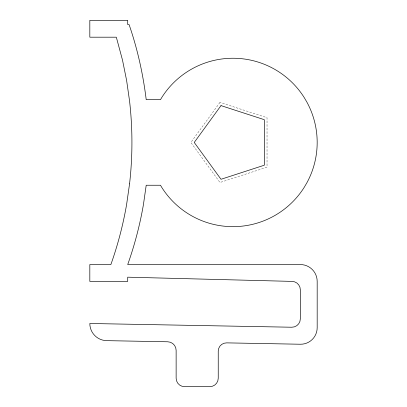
<?xml version="1.0" encoding="UTF-8"?>
<svg xmlns="http://www.w3.org/2000/svg" width="407" height="407" viewBox="0 0 407 407"><rect width="100%" height="100%" fill="white"/><g stroke="black" fill="none" stroke-linecap="round" stroke-linejoin="round"><path stroke-width="0.31" stroke-dasharray="2.04 1.53" d="M219.963 102.406L190.868 142.45L219.963 182.494L267.033 167.196L267.033 117.704L219.963 102.406"/><path stroke-width="0.61" d="M129.563 183.862L126.623 204.4A364.616 364.616 0 0 1 110.872 264.55L89.82 264.55L89.82 281.39L127.712 281.39L127.712 277.182L291.916 281.39A8.42 8.42 0 0 1 300.335 289.815L300.335 318.813A8.42 8.42 0 0 1 291.763 327.233L89.82 323.494A17.16 17.16 0 0 0 106.665 340.649L167.715 341.778A8.578 8.578 0 0 1 176.134 350.356L176.134 378.23A8.42 8.42 0 0 0 184.554 386.65L209.814 386.65A8.42 8.42 0 0 0 218.238 378.23L218.238 351.134A8.267 8.267 0 0 1 226.658 342.872L300.335 344.236A16.534 16.534 0 0 0 317.18 327.701L317.18 281.39A16.84 16.84 0 0 0 300.335 264.55L127.712 264.55A364.616 364.616 0 0 0 143.462 204.4L146.21 185.241L160.495 185.241L161.874 187.571A84.208 84.208 0 0 0 304.07 187.571L306.761 183.018A84.208 84.208 0 0 0 306.761 101.882L304.07 97.329A84.208 84.208 0 0 0 161.874 97.329L160.495 99.659L146.21 99.659C143.081 74.125 137.48 48.886 129.075 24.562L127.712 24.562L127.712 20.35L89.82 20.35L89.82 37.19L116.326 37.19L122.517 60.16L126.623 80.5L129.563 101.038A364.616 364.616 0 0 1 129.563 183.862M221.001 105.611L194.236 142.45L221.001 179.289L264.311 165.217L264.311 119.683L221.001 105.611"/></g></svg>
